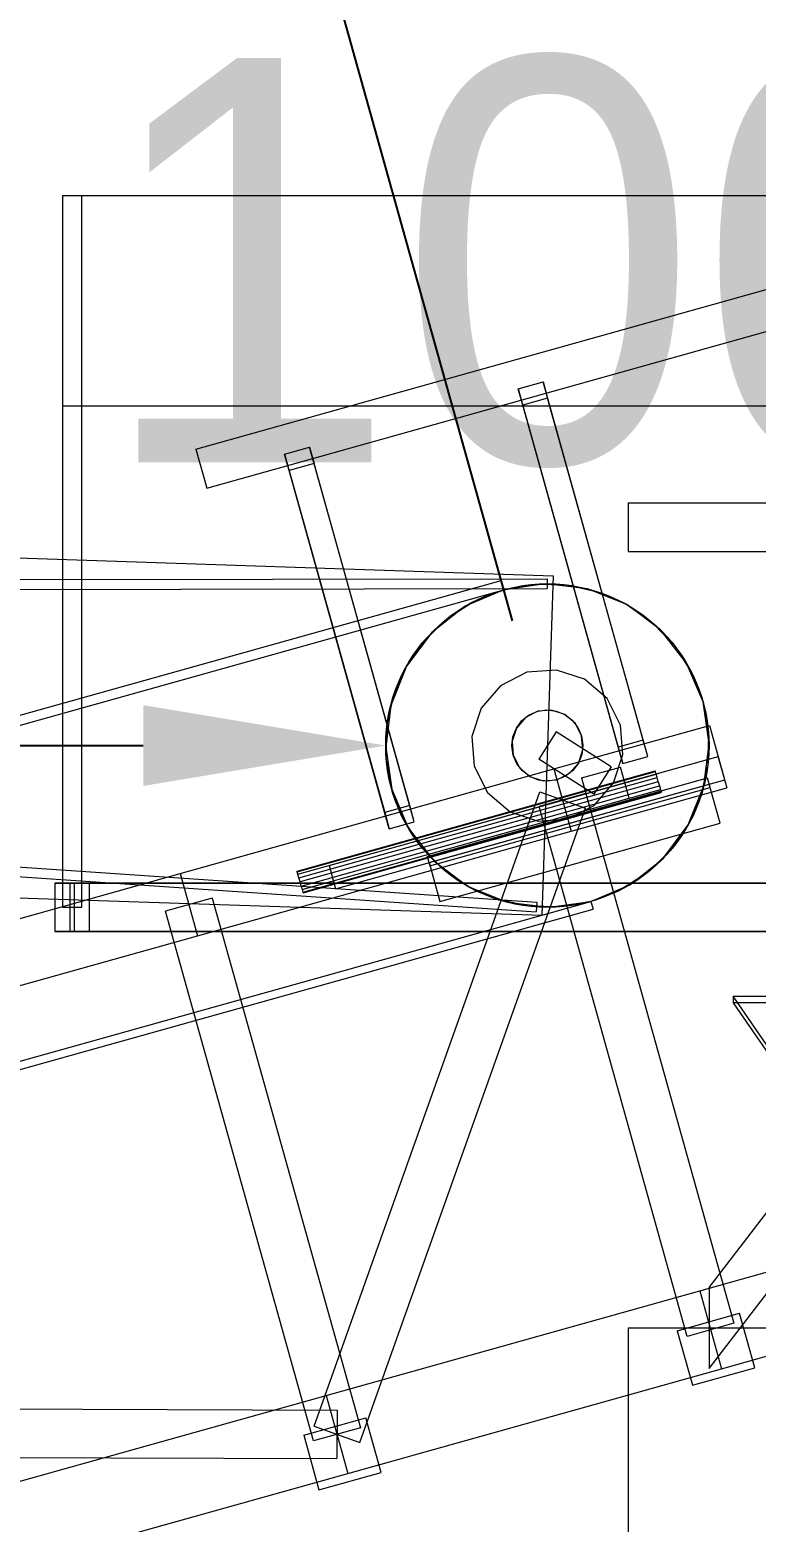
# Model space of a CAD drawing. Header units: millimetres. Extents: x -191664 to 191490, y -197311 to 10263.
# Drawn here: x 36597 to 37046, y 3020 to 3942 of the extents above; entities that cross this region are included whole.
import ezdxf

# ---------------------------------------------------------------- set-up
doc = ezdxf.new("R2010")
doc.units = ezdxf.units.MM
for name, color, linetype, lineweight in [('COTAS_P', 1, 'Continuous', 0), ('COTAS_R', 1, 'Continuous', 0), ('lateral_C03', 7, 'Continuous', 0), ('lateral_C03-traverse', 7, 'Continuous', 0), ('lateral_secador', 7, 'Continuous', 0), ('TAMBORES_R', 3, 'Continuous', 0), ('TEXTOS', 4, 'Continuous', 0)]:
    doc.layers.add(name, color=color, linetype=linetype, lineweight=lineweight)
doc.dimstyles.new('PLANTA_100', dxfattribs={"dimtxt": 250, "dimasz": 150, "dimexe": 150, "dimexo": 80, "dimgap": 100, "dimtad": 1, "dimtih": 1, "dimtoh": 1, "dimdec": 1, "dimdsep": 46, "dimcen": 0.09, "dimclrd": 1, "dimclre": 1, "dimclrt": 1, "dimadec": 0, "dimazin": 0, "dimtfac": 1, "dimtdec": 4, "dimtofl": 0, "dimtmove": 0, "dimatfit": 3, "dimfxl": 1, "dimtolj": 1, "dimtzin": 0, "dimarcsym": 0})

# ---------------------------------------------------------------- blocks, each defined once
blk = doc.blocks.new('*D9')
at = {"layer": 'COTAS_P', "color": 1, "lineweight": -2, "transparency": 16777216}
for p, q in [((36895.57, 3577.04), (36661.27, 4414.9)), ((27369.68, 1660.84), (36557.21, 4230.05)), ((27419.12, 927.04), (27184.82, 1764.9))]:
    blk.add_line(p, q, dxfattribs=at)
at = {"layer": 'COTAS_P', "color": 1, "transparency": 16777216}
for points in [[(36550.48, 4254.12), (36563.94, 4205.97), (36701.67, 4270.44)], [(27362.94, 1684.92), (27376.41, 1636.76), (27225.22, 1620.44)]]:
    blk.add_solid(points, dxfattribs=at)
at = {"layer": 'Defpoints', "color": 0, "transparency": 16777216}
for p in [(36701.67, 4270.44), (36917.12, 3500), (27440.67, 850)]:
    blk.add_point(p, dxfattribs=at)
blk = doc.blocks.new('*D29')
at = {"layer": 'COTAS_R', "color": 1, "lineweight": -2, "transparency": 16777216}
for p, q in [((36517.12, 3500), (36667.12, 3500)), ((36917.03, 3500), (36917.21, 3500)), ((36917.12, 3499.91), (36917.12, 3500.09))]:
    blk.add_line(p, q, dxfattribs=at)
at = {"layer": 'COTAS_R', "color": 1, "transparency": 16777216}
blk.add_solid([(36667.12, 3525), (36667.12, 3475), (36817.12, 3500)], dxfattribs=at)
at = {"layer": 'Defpoints', "color": 0, "transparency": 16777216}
for p in [(36817.12, 3500), (37017.12, 3500)]:
    blk.add_point(p, dxfattribs=at)

msp = doc.modelspace()

# ---------------------------------------------------------------- linework, layer by layer
at = {"layer": 'lateral_C03', "color": 9, "true_color": 0xb5c3c9}
for p, q in [((36699.74, 3683.23), (37239.05, 3834.04)), ((36706.47, 3659.15), (37245.78, 3809.96)), ((36699.74, 3683.23), (36706.47, 3659.15))]:
    msp.add_line(p, q, dxfattribs=at)
at = {"layer": 'lateral_C03', "color": 139, "true_color": 0x354b57}
for p, q in [((36899.07, 3720.49), (36914.48, 3724.79)), ((36901.87, 3710.47), (36899.07, 3720.49)), ((36899.07, 3720.49), (36961.01, 3498.98)), ((36914.48, 3724.79), (36917.28, 3714.78)), ((36976.42, 3503.29), (36914.48, 3724.79)), ((36917.28, 3714.78), (36901.87, 3710.47)), ((36963.81, 3488.97), (36901.87, 3710.47)), ((36979.22, 3493.28), (36917.28, 3714.78)), ((36754.61, 3680.09), (36770.02, 3684.4)), ((36770.02, 3684.4), (36772.82, 3674.38)), ((36831.96, 3462.9), (36770.02, 3684.4)), ((36757.41, 3670.07), (36754.61, 3680.09)), ((36754.61, 3680.09), (36816.55, 3458.59)), ((36772.82, 3674.38), (36757.41, 3670.07)), ((36834.76, 3452.88), (36772.82, 3674.38)), ((36819.35, 3448.57), (36757.41, 3670.07)), ((36922.47, 3508.44), (36911.76, 3491.56)), ((36921.16, 3485.55), (37017.46, 3512.49)), ((36956.55, 3486.82), (36922.47, 3508.44)), ((37017.46, 3512.49), (37028.23, 3473.96)), ((36976.42, 3503.29), (36961.01, 3498.98)), ((36961.01, 3498.98), (36963.81, 3488.97)), ((36979.22, 3493.28), (36976.42, 3503.29)), ((36945.84, 3469.94), (36911.76, 3491.56)), ((36956.55, 3486.82), (36945.84, 3469.94)), ((36963.81, 3488.97), (36979.22, 3493.28)), ((36690.02, 3420.92), (36921.16, 3485.55)), ((36842.83, 3431.46), (37016.18, 3479.94)), ((36921.16, 3485.55), (36931.93, 3447.03)), ((36938.29, 3479.96), (36962.37, 3486.7)), ((36938.29, 3479.96), (36943.68, 3460.7)), ((36967.76, 3467.43), (36962.37, 3486.7)), ((37017.79, 3474.16), (37016.18, 3479.94)), ((36772.84, 3079.25), (36912.41, 3471.32)), ((36844.45, 3425.68), (37017.79, 3474.16)), ((36940.99, 3470.33), (36912.1, 3462.25)), ((36912.41, 3471.32), (36940.67, 3461.26)), ((36931.93, 3447.03), (37028.23, 3473.96)), ((36940.99, 3470.33), (37032.55, 3142.89)), ((36801.11, 3069.19), (36940.67, 3461.26)), ((36831.96, 3462.9), (36816.55, 3458.59)), ((36834.76, 3452.88), (36831.96, 3462.9)), ((37003.66, 3134.82), (36912.1, 3462.25)), ((36943.68, 3460.7), (36967.76, 3467.43)), ((36816.55, 3458.59), (36819.35, 3448.57)), ((36819.35, 3448.57), (36834.76, 3452.88)), ((36700.79, 3382.4), (36931.93, 3447.03)), ((36842.83, 3431.46), (36844.45, 3425.68)), ((35534.36, 3097.75), (36690.02, 3420.92)), ((36690.02, 3420.92), (36700.79, 3382.4)), ((36709.85, 3405.7), (36680.96, 3397.62)), ((36709.85, 3405.7), (36801.42, 3078.26)), ((36772.53, 3070.18), (36680.96, 3397.62)), ((35545.13, 3059.23), (36700.79, 3382.4)), ((37011.37, 3162.93), (37107.68, 3189.86)), ((36780.24, 3098.3), (37011.37, 3162.93)), ((37011.37, 3162.93), (37024.84, 3114.78)), ((36997.5, 3138.28), (37036.02, 3149.06)), ((37045.45, 3115.35), (37036.02, 3149.06)), ((36997.5, 3138.28), (37006.92, 3104.58)), ((37032.55, 3142.89), (37003.66, 3134.82)), ((37024.84, 3114.78), (37121.14, 3141.71)), ((36793.71, 3050.14), (37024.84, 3114.78)), ((37006.92, 3104.58), (37045.45, 3115.35)), ((35539.8, 3093.49), (36787.03, 3089.22)), ((35624.58, 2775.13), (36780.24, 3098.3)), ((36780.24, 3098.3), (36793.71, 3050.14)), ((36766.37, 3073.65), (36804.89, 3084.42)), ((36787.03, 3089.22), (36786.92, 3059.22)), ((36814.31, 3050.72), (36804.89, 3084.42)), ((36766.37, 3073.65), (36775.79, 3039.94)), ((36801.42, 3078.26), (36772.53, 3070.18)), ((36772.84, 3079.25), (36801.11, 3069.19)), ((35539.69, 3063.49), (36786.92, 3059.22)), ((35638.04, 2726.97), (36793.71, 3050.14)), ((36775.79, 3039.94), (36814.31, 3050.72))]:
    msp.add_line(p, q, dxfattribs=at)
at = {"layer": 'lateral_C03', "color": 33, "true_color": 0xb6a256}
for p, q in [((35767.67, 3643.36), (36920.61, 3604.94)), ((36920.61, 3604.94), (36913.62, 3395.06)), ((35760.67, 3433.48), (36913.62, 3395.06))]:
    msp.add_line(p, q, dxfattribs=at)
at = {"layer": 'lateral_C03', "color": 9, "true_color": 0xbac6cb}
for p, q in [((35764.09, 3601.42), (36916.97, 3603)), ((36890.18, 3596.31), (36909.49, 3599.71)), ((36909.49, 3599.71), (36929.09, 3599.28)), ((36916.97, 3603), (36916.98, 3597)), ((36929.09, 3599.28), (36948.23, 3595.04)), ((35764.09, 3595.42), (36916.98, 3597)), ((36855.38, 3578.67), (36871.91, 3589.2)), ((36871.91, 3589.2), (36890.18, 3596.31)), ((36948.23, 3595.04), (36966.17, 3587.14)), ((36966.17, 3587.14), (36982.23, 3575.9)), ((36841.22, 3565.11), (36855.38, 3578.67)), ((36982.23, 3575.9), (36995.78, 3561.74)), ((36829.97, 3549.06), (36841.22, 3565.11)), ((36995.78, 3561.74), (37006.32, 3545.2)), ((36822.08, 3531.11), (36829.97, 3549.06)), ((37006.32, 3545.2), (37013.42, 3526.93)), ((36817.84, 3511.97), (36822.08, 3531.11)), ((37013.42, 3526.93), (37016.82, 3507.63)), ((36897.94, 3510.79), (36901.39, 3515.39)), ((36901.39, 3515.39), (36905.91, 3518.93)), ((36905.91, 3518.93), (36911.19, 3521.19)), ((36911.19, 3521.19), (36916.88, 3522)), ((36916.88, 3522), (36922.58, 3521.31)), ((36922.58, 3521.31), (36927.91, 3519.17)), ((36927.91, 3519.17), (36932.5, 3515.72)), ((36932.5, 3515.72), (36936.05, 3511.21)), ((36817.41, 3492.37), (36817.84, 3511.97)), ((36895.12, 3499.76), (36895.8, 3505.46)), ((36895.8, 3505.46), (36897.94, 3510.79)), ((36936.05, 3511.21), (36938.3, 3505.92)), ((36938.3, 3505.92), (36939.11, 3500.24)), ((37016.82, 3507.63), (37016.4, 3488.03)), ((36895.93, 3494.08), (36895.12, 3499.76)), ((36939.11, 3500.24), (36938.43, 3494.54)), ((36820.81, 3473.07), (36817.41, 3492.37)), ((36898.18, 3488.79), (36895.93, 3494.08)), ((36901.73, 3484.28), (36898.18, 3488.79)), ((36936.29, 3489.21), (36932.84, 3484.61)), ((36938.43, 3494.54), (36936.29, 3489.21)), ((37016.4, 3488.03), (37012.15, 3468.89)), ((35760.3, 3481.55), (36910.53, 3403.22)), ((36906.32, 3480.83), (36901.73, 3484.28)), ((36911.65, 3478.69), (36906.32, 3480.83)), ((36917.36, 3478), (36911.65, 3478.69)), ((36923.04, 3478.81), (36917.36, 3478)), ((36928.32, 3481.07), (36923.04, 3478.81)), ((36932.84, 3484.61), (36928.32, 3481.07)), ((35759.89, 3475.57), (36910.12, 3397.24)), ((36827.91, 3454.8), (36820.81, 3473.07)), ((37012.15, 3468.89), (37004.26, 3450.94)), ((36838.45, 3438.26), (36827.91, 3454.8)), ((37004.26, 3450.94), (36993.01, 3434.89)), ((36852, 3424.1), (36838.45, 3438.26)), ((36993.01, 3434.89), (36978.85, 3421.33)), ((36868.06, 3412.86), (36852, 3424.1)), ((36978.85, 3421.33), (36962.32, 3410.8)), ((36886, 3404.96), (36868.06, 3412.86)), ((36905.14, 3400.72), (36886, 3404.96)), ((36944.05, 3403.69), (36924.74, 3400.29)), ((36962.32, 3410.8), (36944.05, 3403.69)), ((36924.74, 3400.29), (36905.14, 3400.72)), ((36910.53, 3403.22), (36910.12, 3397.24))]:
    msp.add_line(p, q, dxfattribs=at)
at = {"layer": 'lateral_C03', "color": 139, "true_color": 0x345e4e}
for p, q in [((36243.32, 3421.65), (36888.57, 3602.08)), ((36888.57, 3602.08), (36890.18, 3596.31)), ((36244.94, 3415.87), (36890.18, 3596.31))]:
    msp.add_line(p, q, dxfattribs=at)
at = {"layer": 'lateral_C03', "color": 8, "true_color": 0x697a83}
for p, q in [((36916.03, 3599.99), (36890.18, 3596.31)), ((36941.95, 3596.87), (36916.03, 3599.99)), ((36890.18, 3596.31), (36866.18, 3586.05)), ((36966.17, 3587.14), (36941.95, 3596.87)), ((36866.18, 3586.05), (36845.64, 3569.94)), ((36987.05, 3571.48), (36966.17, 3587.14)), ((36845.64, 3569.94), (36829.97, 3549.06)), ((37003.17, 3550.94), (36987.05, 3571.48)), ((36829.97, 3549.06), (36820.25, 3524.83)), ((37013.42, 3526.93), (37003.17, 3550.94)), ((36820.25, 3524.83), (36817.12, 3498.91)), ((37017.11, 3501.09), (37013.42, 3526.93)), ((36817.12, 3498.91), (36820.81, 3473.07)), ((37013.98, 3475.17), (37017.11, 3501.09)), ((36820.81, 3473.07), (36831.06, 3449.06)), ((37004.26, 3450.94), (37013.98, 3475.17)), ((36988.59, 3430.06), (37004.26, 3450.94)), ((36831.06, 3449.06), (36847.18, 3428.52)), ((36847.18, 3428.52), (36868.06, 3412.86)), ((36968.05, 3413.95), (36988.59, 3430.06)), ((36944.05, 3403.69), (36968.05, 3413.95)), ((36868.06, 3412.86), (36892.29, 3403.13)), ((36918.2, 3400.01), (36944.05, 3403.69)), ((36892.29, 3403.13), (36918.2, 3400.01))]:
    msp.add_line(p, q, dxfattribs=at)
at = {"layer": 'lateral_C03', "color": 147, "true_color": 0x24748b}
for p, q in [((36904.46, 3545.26), (36888.1, 3536.97)), ((36922.74, 3546.66), (36904.46, 3545.26)), ((36940.17, 3540.96), (36922.74, 3546.66)), ((36888.1, 3536.97), (36876.16, 3523.06)), ((36954.09, 3529.02), (36940.17, 3540.96)), ((36962.38, 3512.66), (36954.09, 3529.02)), ((36876.16, 3523.06), (36870.45, 3505.63)), ((36870.45, 3505.63), (36871.85, 3487.34)), ((36963.78, 3494.37), (36962.38, 3512.66)), ((36871.85, 3487.34), (36880.14, 3470.98)), ((36958.07, 3476.94), (36963.78, 3494.37)), ((36880.14, 3470.98), (36894.06, 3459.04)), ((36946.13, 3463.03), (36958.07, 3476.94)), ((36894.06, 3459.04), (36911.49, 3453.34)), ((36929.77, 3454.74), (36946.13, 3463.03)), ((36911.49, 3453.34), (36929.77, 3454.74))]:
    msp.add_line(p, q, dxfattribs=at)
at = {"layer": 'lateral_C03', "color": 9, "true_color": 0xb8c2c5}
for p, q in [((36903.53, 3517.31), (36897.94, 3510.79)), ((36911.19, 3521.19), (36903.53, 3517.31)), ((36919.75, 3521.84), (36911.19, 3521.19)), ((36927.91, 3519.17), (36919.75, 3521.84)), ((36934.42, 3513.58), (36927.91, 3519.17)), ((36897.94, 3510.79), (36895.27, 3502.63)), ((36938.3, 3505.92), (36934.42, 3513.58)), ((36938.96, 3497.37), (36938.3, 3505.92)), ((36895.27, 3502.63), (36895.93, 3494.08)), ((36936.29, 3489.21), (36938.96, 3497.37)), ((36895.93, 3494.08), (36899.81, 3486.42)), ((36930.7, 3482.69), (36936.29, 3489.21)), ((36762.28, 3422.44), (36983.79, 3484.38)), ((36762.43, 3421.92), (36983.93, 3483.86)), ((36762.84, 3420.46), (36984.34, 3482.4)), ((36763.45, 3418.28), (36984.95, 3480.22)), ((36985.67, 3477.64), (36764.17, 3415.7)), ((36899.81, 3486.42), (36906.32, 3480.83)), ((36906.32, 3480.83), (36914.48, 3478.16)), ((36914.48, 3478.16), (36923.04, 3478.81)), ((36923.04, 3478.81), (36930.7, 3482.69)), ((36983.93, 3483.86), (36983.79, 3484.38)), ((36984.34, 3482.4), (36983.93, 3483.86)), ((36984.95, 3480.22), (36984.34, 3482.4)), ((36985.67, 3477.64), (36984.95, 3480.22)), ((36985.67, 3477.64), (36986.39, 3475.06)), ((36764.89, 3413.12), (36986.39, 3475.06)), ((36765.5, 3410.93), (36987, 3472.87)), ((36765.91, 3409.47), (36987.41, 3471.41)), ((36766.05, 3408.95), (36987.56, 3470.9)), ((36986.39, 3475.06), (36987, 3472.87)), ((36987, 3472.87), (36987.41, 3471.41)), ((36987.41, 3471.41), (36987.56, 3470.9)), ((36762.43, 3421.92), (36762.28, 3422.44)), ((36762.84, 3420.46), (36762.43, 3421.92)), ((36763.45, 3418.28), (36762.84, 3420.46)), ((36764.17, 3415.7), (36763.45, 3418.28)), ((36764.89, 3413.12), (36764.17, 3415.7)), ((36764.89, 3413.12), (36765.5, 3410.93)), ((36765.5, 3410.93), (36765.91, 3409.47)), ((36765.91, 3409.47), (36766.05, 3408.95))]:
    msp.add_line(p, q, dxfattribs=at)
at = {"layer": 'lateral_C03', "color": 43, "true_color": 0xd6b34e}
for p, q in [((36782.08, 3425.9), (37022.85, 3493.22)), ((37026.89, 3478.78), (37022.85, 3493.22)), ((36786.12, 3411.45), (37026.89, 3478.78)), ((36782.08, 3425.9), (36786.12, 3411.45))]:
    msp.add_line(p, q, dxfattribs=at)
at = {"layer": 'lateral_C03', "color": 145, "true_color": 0x3e8091}
for p, q in [((36843.91, 3427.61), (37017.26, 3476.09)), ((37023.99, 3452.01), (37017.26, 3476.09)), ((36850.64, 3403.53), (37023.99, 3452.01)), ((36843.91, 3427.61), (36850.64, 3403.53))]:
    msp.add_line(p, q, dxfattribs=at)
at = {"layer": 'lateral_C03', "color": 251, "true_color": 0x586d65}
for p, q in [((27467.6, 753.69), (36944.05, 3403.69)), ((36944.05, 3403.69), (36945.39, 3398.88)), ((27468.94, 748.88), (36945.39, 3398.88))]:
    msp.add_line(p, q, dxfattribs=at)
at = {"layer": 'lateral_C03-traverse', "color": 252, "true_color": 0x85969e}
for p, q in [((37032.12, 3345), (37182.12, 3345)), ((37067.12, 3294), (37032.12, 3345)), ((37032.12, 3345), (37032.12, 3341)), ((37182.12, 3341), (37032.12, 3341)), ((37032.12, 3341), (37067.12, 3290))]:
    msp.add_line(p, q, dxfattribs=at)
at = {"layer": 'lateral_secador', "color": 33, "true_color": 0xb6a25b}
for p, q in [((36617.12, 3840), (37867.12, 3840)), ((36617.12, 3840), (36617.12, 3710)), ((36617.12, 3840), (36629.12, 3840)), ((36629.12, 3710), (36629.12, 3840)), ((36617.12, 3710), (37867.12, 3710)), ((36617.12, 3710), (36629.12, 3710))]:
    msp.add_line(p, q, dxfattribs=at)
at = {"layer": 'lateral_secador', "color": 253, "true_color": 0xa6b3ba}
for p, q in [((36617.12, 3710), (36617.12, 3400)), ((36629.12, 3400), (36629.12, 3710)), ((36967.12, 3650), (37517.12, 3650)), ((36967.12, 3650), (36967.12, 3620)), ((36967.12, 3620), (37517.12, 3620)), ((36617.12, 3400), (36629.12, 3400)), ((36967.12, 3140), (40467.12, 3140)), ((36967.12, 3140), (36967.12, 2990))]:
    msp.add_line(p, q, dxfattribs=at)
at = {"layer": 'lateral_secador', "color": 8, "true_color": 0x667c87}
for p, q in [((37017.12, 3165), (37217.12, 3425)), ((36633.83, 3415), (36612.4, 3415)), ((36612.4, 3415), (37206.4, 3415)), ((36612.4, 3415), (36612.4, 3385)), ((36624.52, 3415), (36621.71, 3415)), ((36621.71, 3415), (37215.71, 3415)), ((36621.71, 3415), (36621.71, 3385)), ((37218.52, 3415), (36624.52, 3415)), ((36624.52, 3385), (36624.52, 3415)), ((37227.83, 3415), (36633.83, 3415)), ((36633.83, 3385), (36633.83, 3415)), ((37206.4, 3385), (36612.4, 3385)), ((36612.4, 3385), (36633.83, 3385)), ((37215.71, 3385), (36621.71, 3385)), ((36621.71, 3385), (36624.52, 3385)), ((36624.52, 3385), (37218.52, 3385)), ((36633.83, 3385), (37227.83, 3385)), ((37017.12, 3115), (37217.12, 3375)), ((37017.12, 3165), (37017.12, 3115))]:
    msp.add_line(p, q, dxfattribs=at)
at = {"layer": 'TAMBORES_R'}
msp.add_circle((36917.12, 3500), 100, dxfattribs=at)

# ---------------------------------------------------------------- texts
at = {"layer": 'TEXTOS'}
msp.add_text('C03 / 15.6 grados P / exterior 10040.0 P', height=250, dxfattribs=at).set_placement((32178.89, 3675))

# ---------------------------------------------------------------- dimensions: what is measured, and where the dimension line sits
at = {"layer": 'COTAS_P'}
dim = msp.add_aligned_dim(p1=(27440.67, 850), p2=(36917.12, 3500), distance=800, text='<> P', dimstyle='PLANTA_100', dxfattribs=at)
dim.commit()
dim.dimension.update_dxf_attribs({"geometry": '*D9', "text_midpoint": (31963.44, 2945.44)})
at = {"layer": 'COTAS_R'}
dim = msp.add_diameter_dim_2p(p1=(37017.12, 3500), p2=(36817.12, 3500), text='<> R', dimstyle='PLANTA_100', dxfattribs=at)
dim.commit()
dim.dimension.update_dxf_attribs({"geometry": '*D29', "text_midpoint": (36517.12, 3500)})

doc.saveas('drawing.dxf')
